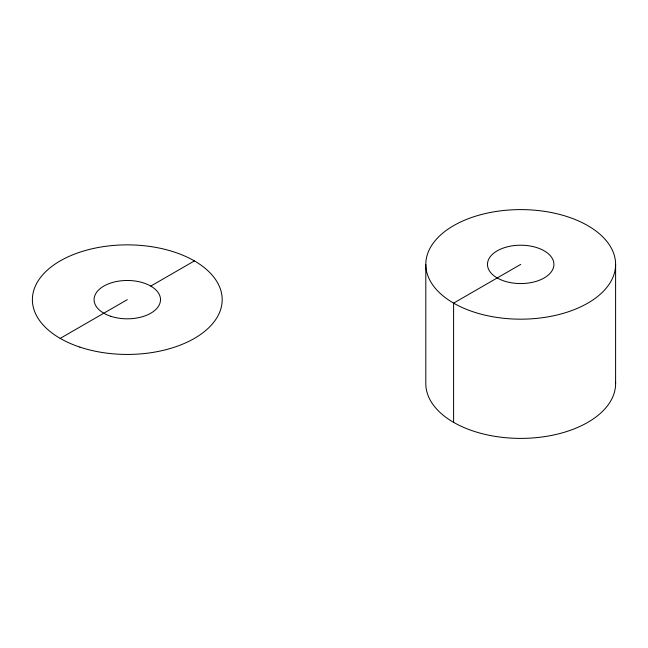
<?xml version="1.0" encoding="UTF-8"?>
<svg xmlns="http://www.w3.org/2000/svg" width="648" height="648" viewBox="0 0 648 648"><rect width="100%" height="100%" fill="white"/><g stroke="black" fill="none" stroke-linecap="round" stroke-linejoin="round"><path stroke-width="0.97" d="M60.191 338.394L127.3 299.651M150.782 286.092L194.4 260.909M520.7 264.392L453.6 303.134L453.6 422.35M615.6 264.392A94.9 54.788 0 0 1 473.251 311.834A94.9 54.788 0 0 1 473.251 216.942A94.9 54.788 0 0 1 615.6 264.392L615.6 383.608M425.809 264.392L425.809 383.608A94.9 54.788 0 0 0 522.345 438.388A94.9 54.788 0 0 0 615.543 381.713M79.85 347.101A94.9 54.788 0 0 0 222.191 299.651A94.9 54.788 0 0 0 79.85 252.202A94.9 54.788 0 0 0 79.85 347.101M110.687 316.256A33.218 19.173 0 0 0 160.51 299.651A33.218 19.173 0 0 0 110.687 283.046A33.218 19.173 0 0 0 110.687 316.256M497.219 277.952A33.218 19.173 0 0 0 552.785 269.349A33.218 19.173 0 0 0 512.106 245.867A33.218 19.173 0 0 0 497.219 277.952"/></g></svg>
